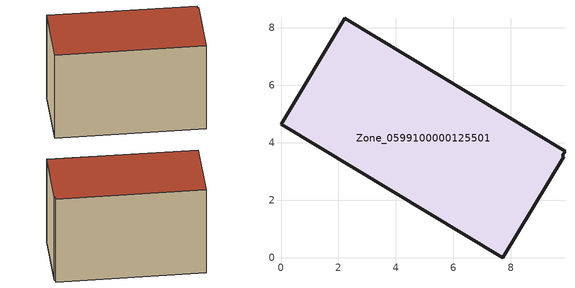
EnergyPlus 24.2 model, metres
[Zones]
Zone_0599100000125501
 floor ground (C_G): 9.78,3.55 9.83,3.52 7.71,0 0,4.64 2.22,8.33 9.88,3.71 z0
 wall outside (C_F): 9.88,3.71 2.22,8.33 0,4.64 7.71,0 9.83,3.52 9.78,3.55 9.88,3.71 z0:5.87
 roof outside (C_R): 9.83,3.52 9.78,3.55 9.88,3.71 2.22,8.33 0,4.64 7.71,0 z5.87
[BUILDING]
Pand.0599100000125501: North Axis=0; Terrain=City; Loads Convergence Tolerance Value=0.04; Temperature Convergence Tolerance Value=0.4; Solar Distribution=FullExterior; Maximum Number of Warmup Days=25; Minimum Number of Warmup Days=1
[Site:Location]
Rotterdam.The.Hague.AP_ZH_NLD Design_Conditions: Latitude=51.96; Longitude=4.45; Time Zone=1; Elevation=-4.5
[SITE:GROUNDTEMPERATURE:BUILDINGSURFACE]
18, 18, 18, 18, 18, 18, 18, 18, 18, 18, 18, 18
[MATERIAL] Thermal Absorptance=0.9; Solar Absorptance=0.7; Visible Absorptance=0.7
Name | Roughness | Thickness | Conductivity | Density | Specific Heat
G.TI.1946-1964 | MediumSmooth | 0.15 | 1 | 540 | 1210
F.TI.1946-1964 | Rough | 0.3 | 0.857143 | 1920 | 840
R.TI.1946-1964 | MediumRough | 0.2 | 0.277778 | 1500 | 1000
[CONSTRUCTION]
C_G: G.TI.1946-1964
C_F: F.TI.1946-1964
C_R: R.TI.1946-1964
[ZONE]
Zone_0599100000125501: Type=1; Multiplier=1; Ceiling Height=Autocalculate; Volume=Autocalculate; Floor Area=autocalculate; Part of Total Floor Area=Yes
[ZONEINFILTRATION:DESIGNFLOWRATE]
Infil_Zone_0599100000125501: Zone or ZoneList or Space or SpaceList=Zone_0599100000125501; Schedule=AlwaysOn; Design Flow Rate Calculation Method=Flow/Area; Flow Rate per Floor Area=0.003; Constant Term Coefficient=1; Temperature Term Coefficient=0; Velocity Term Coefficient=0; Velocity Squared Term Coefficient=0
[HVACTEMPLATE:ZONE:IDEALLOADSAIRSYSTEM]
Zone_0599100000125501: Maximum Heating Supply Air Temperature=50; Minimum Cooling Supply Air Temperature=13; Maximum Heating Supply Air Humidity Ratio=0.0156; Minimum Cooling Supply Air Humidity Ratio=0.0077; Heating Limit=NoLimit; Cooling Limit=NoLimit; Dehumidification Control Type=ConstantSensibleHeatRatio; Cooling Sensible Heat Ratio=0.7; Dehumidification Setpoint=60; Humidification Control Type=None; Humidification Setpoint=30; Outdoor Air Method=None; Outdoor Air Flow Rate per Person=0.00944; Outdoor Air Flow Rate per Zone Floor Area=0; Outdoor Air Flow Rate per Zone=0; Demand Controlled Ventilation Type=None; Outdoor Air Economizer Type=NoEconomizer; Heat Recovery Type=None; Sensible Heat Recovery Effectiveness=0.7; Latent Heat Recovery Effectiveness=0.65
[ZONECONTROL:THERMOSTAT]
ThermostatControl_Zone_0599100000125501: Zone or ZoneList=Zone_0599100000125501; Control Type Schedule=DualSetpointControlType; Control 1=Thermostat_Zone_0599100000125501; Temperature Difference Between Cutout And Setpoint=0
[THERMOSTATSETPOINT:DUALSETPOINT]
Thermostat_Zone_0599100000125501: Heating Setpoint Temperature Schedule=HeatingSetpoint_Zone_0599100000125501; Cooling Setpoint Temperature Schedule=CoolingSetpoint_Zone_0599100000125501
[SCHEDULE:COMPACT]
HeatingSetpoint_Zone_0599100000125501: Through: 12/31, For: AllDays, Until: 24:00, 21
CoolingSetpoint_Zone_0599100000125501: Through: 12/31, For: AllDays, Until: 24:00, 24
DualSetpointControlType: Through: 12/31, For: AllDays, Until: 24:00, 4
AlwaysOn: Through: 12/31, For: AllDays, Until: 24:00, 1
